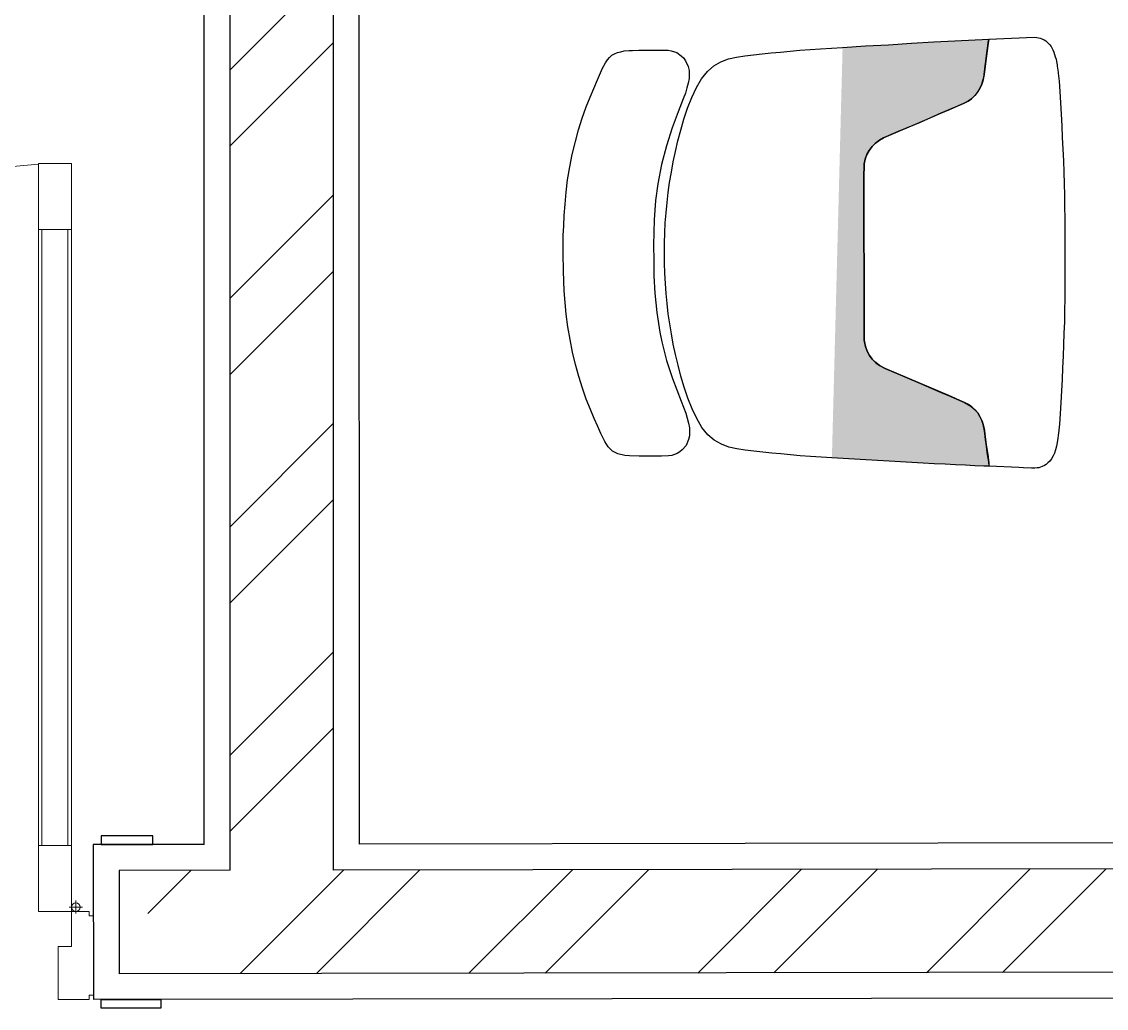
# Model space of a CAD drawing. Header units: inches. Extents: x 78 to 199, y 70 to 92.
# Drawn here: x 102.194 to 103.453, y 78.388 to 79.533 of the extents above; entities that cross this region are included whole.
import ezdxf
from ezdxf.enums import TextEntityAlignment as Align

# ---------------------------------------------------------------- set-up
doc = ezdxf.new("R2010")
doc.units = ezdxf.units.IN
doc.header["$MEASUREMENT"] = 0
doc.linetypes.add('21212-FC-A-XREF-GROUND FLOOR PLAN-REV-31-10-12$0$21201-TN-A-GROUND FLOOR PLAN-XREF-REV-20-03-12$2$HIDDEN2', pattern=[0.1875, 0.125, -0.0625])
doc.layers.add('21212-FC-A-XREF-GROUND FLOOR PLAN-REV-31-10-12$0$21201-TN-A-GROUND FLOOR PLAN-XREF-REV-20-03-12$2$DOOR-EEE', color=182, linetype='Continuous', lineweight=13)
doc.layers.add('21212-FC-A-XREF-GROUND FLOOR PLAN-REV-31-10-12$0$21201-TN-A-GROUND FLOOR PLAN-XREF-REV-20-03-12$2$Door-Frame-SW-EEE', color=26, linetype='Continuous', lineweight=9)
for name, color, linetype in [('door', 17, 'Continuous'), ('FINISH-AR', 252, 'Continuous'), ('furniture', 5, 'Continuous'), ('HATCH-AR', 251, 'Continuous'), ('WALL-AR', 7, 'Continuous')]:
    doc.layers.add(name, color=color, linetype=linetype)
doc.layers.add('GOLDCLADDING', color=7, linetype='Continuous', true_color=0xffc20a)
doc.styles.add('ROMANS', font='romans.shx')

# ---------------------------------------------------------------- blocks, each defined once
blk = doc.blocks.new('YJYJJYJTYJTY')
at = {"layer": 'furniture'}
h = blk.add_hatch(color=252, dxfattribs=at)
h.dxf.hatch_style = 1
h.set_gradient(color1=(0, 63, 127), one_color=1, tint=1, name='SPHERICAL')
h.paths.add_polyline_path([(8.0766, 6.1647), (8.0777, 6.1563), (8.0787, 6.1496), (8.0794, 6.1445), (8.0799, 6.1407), (8.0802, 6.1381), (8.0805, 6.1363), (8.0808, 6.1337), (8.0807, 6.1344), (8.0806, 6.1356), (8.0804, 6.1366), (8.0802, 6.1385), (8.0798, 6.1412), (8.0793, 6.1451), (8.0786, 6.1502), (8.0776, 6.1569), (8.0766, 6.1647), (8.0752, 6.1747)], flags=17)
edge = h.paths.add_edge_path()
edge.add_line((7.9488, 6.5087), (7.9533, 6.5121))
edge.add_line((7.9533, 6.5121), (7.9582, 6.5148))
edge.add_line((7.9582, 6.5148), (7.9617, 6.5163))
edge.add_line((7.9617, 6.5163), (7.9753, 6.5222))
edge.add_line((7.9753, 6.5222), (7.988, 6.5276))
edge.add_line((7.988, 6.5276), (8.0009, 6.5332))
edge.add_line((8.0009, 6.5332), (8.0131, 6.5384))
edge.add_line((8.0131, 6.5384), (8.0247, 6.5434))
edge.add_line((8.0247, 6.5434), (8.0358, 6.5482))
edge.add_line((8.0358, 6.5482), (8.0463, 6.5527))
edge.add_line((8.0463, 6.5527), (8.0519, 6.5551))
edge.add_line((8.0519, 6.5551), (8.0562, 6.5575))
edge.add_line((8.0562, 6.5575), (8.0602, 6.5603))
edge.add_line((8.0602, 6.5603), (8.0655, 6.5657))
edge.add_line((8.0655, 6.5657), (8.0671, 6.5675))
edge.add_line((8.0671, 6.5675), (8.071, 6.5743))
edge.add_line((8.071, 6.5743), (8.0722, 6.577))
edge.add_line((8.0722, 6.577), (8.0744, 6.5854))
edge.add_line((8.0744, 6.5854), (8.0748, 6.5883))
edge.add_line((8.0748, 6.5883), (8.0761, 6.5983))
edge.add_line((8.0761, 6.5983), (8.0772, 6.6068))
edge.add_line((8.0772, 6.6068), (8.0781, 6.6135))
edge.add_line((8.0781, 6.6135), (8.0793, 6.6218))
edge.add_line((8.0793, 6.6218), (8.0797, 6.625))
edge.add_line((8.0797, 6.625), (8.0801, 6.6277))
edge.add_line((8.0801, 6.6277), (8.0802, 6.6286))
edge.add_line((8.0802, 6.6286), (8.0803, 6.6294))
edge.add_line((8.0803, 6.6294), (8.133, 6.6316))
edge.add_line((8.133, 6.6316), (8.136, 6.6313))
edge.add_line((8.136, 6.6313), (8.1379, 6.6311))
edge.add_line((8.1379, 6.6311), (8.1398, 6.6306))
edge.add_line((8.1398, 6.6306), (8.1418, 6.6297))
edge.add_line((8.1418, 6.6297), (8.1445, 6.6286))
edge.add_line((8.1445, 6.6286), (8.1465, 6.6274))
edge.add_line((8.1465, 6.6274), (8.1484, 6.6256))
edge.add_line((8.1484, 6.6256), (8.1508, 6.6234))
edge.add_line((8.1508, 6.6234), (8.1526, 6.6209))
edge.add_line((8.1526, 6.6209), (8.1546, 6.6172))
edge.add_line((8.1546, 6.6172), (8.156, 6.6142))
edge.add_line((8.156, 6.6142), (8.1575, 6.609))
edge.add_line((8.1575, 6.609), (8.1584, 6.6062))
edge.add_line((8.1584, 6.6062), (8.1589, 6.6036))
edge.add_line((8.1589, 6.6036), (8.1597, 6.5997))
edge.add_line((8.1597, 6.5997), (8.1598, 6.5982))
edge.add_line((8.1598, 6.5982), (8.1608, 6.5911))
edge.add_line((8.1608, 6.5911), (8.1608, 6.5901))
edge.add_line((8.1608, 6.5901), (8.1619, 6.5806))
edge.add_line((8.1619, 6.5806), (8.1628, 6.5686))
edge.add_line((8.1628, 6.5686), (8.1635, 6.5556))
edge.add_line((8.1635, 6.5556), (8.1643, 6.5422))
edge.add_line((8.1643, 6.5422), (8.165, 6.5287))
edge.add_line((8.165, 6.5287), (8.1656, 6.5152))
edge.add_line((8.1656, 6.5152), (8.1663, 6.5018))
edge.add_line((8.1663, 6.5018), (8.1669, 6.4884))
edge.add_line((8.1669, 6.4884), (8.1674, 6.4751))
edge.add_line((8.1674, 6.4751), (8.1678, 6.4617))
edge.add_line((8.1678, 6.4617), (8.1681, 6.4484))
edge.add_line((8.1681, 6.4484), (8.1683, 6.435))
edge.add_line((8.1683, 6.435), (8.1684, 6.4217))
edge.add_line((8.1684, 6.4217), (8.1685, 6.4083))
edge.add_line((8.1685, 6.4083), (8.1685, 6.395))
edge.add_line((8.1685, 6.395), (8.1686, 6.3816))
edge.add_line((8.1686, 6.3816), (8.1686, 6.3683))
edge.add_line((8.1686, 6.3683), (8.1686, 6.3549))
edge.add_line((8.1686, 6.3549), (8.1685, 6.3416))
edge.add_line((8.1685, 6.3416), (8.1684, 6.3282))
edge.add_line((8.1684, 6.3282), (8.1682, 6.3149))
edge.add_line((8.1682, 6.3149), (8.168, 6.3015))
edge.add_line((8.168, 6.3015), (8.1676, 6.2882))
edge.add_line((8.1676, 6.2882), (8.1671, 6.2748))
edge.add_line((8.1671, 6.2748), (8.1665, 6.2614))
edge.add_line((8.1665, 6.2614), (8.1659, 6.248))
edge.add_line((8.1659, 6.248), (8.1653, 6.2346))
edge.add_line((8.1653, 6.2346), (8.1646, 6.2211))
edge.add_line((8.1646, 6.2211), (8.1639, 6.2076))
edge.add_line((8.1639, 6.2076), (8.1632, 6.1946))
edge.add_line((8.1632, 6.1946), (8.1623, 6.1826))
edge.add_line((8.1623, 6.1826), (8.1613, 6.1722))
edge.add_line((8.1613, 6.1722), (8.1601, 6.1635))
edge.add_line((8.1601, 6.1635), (8.1589, 6.157))
edge.add_line((8.1589, 6.157), (8.1576, 6.153))
edge.add_line((8.1576, 6.153), (8.1565, 6.1491))
edge.add_line((8.1565, 6.1491), (8.1551, 6.146))
edge.add_line((8.1551, 6.146), (8.1531, 6.1423))
edge.add_line((8.1531, 6.1423), (8.1513, 6.1398))
edge.add_line((8.1513, 6.1398), (8.1489, 6.1376))
edge.add_line((8.1489, 6.1376), (8.147, 6.1358))
edge.add_line((8.147, 6.1358), (8.145, 6.1346))
edge.add_line((8.145, 6.1346), (8.1423, 6.1334))
edge.add_line((8.1423, 6.1334), (8.1404, 6.1326))
edge.add_line((8.1404, 6.1326), (8.1385, 6.1321))
edge.add_line((8.1385, 6.1321), (8.1365, 6.1319))
edge.add_line((8.1365, 6.1319), (8.1336, 6.1316))
edge.add_line((8.1336, 6.1316), (8.13, 6.1317))
edge.add_line((8.13, 6.1317), (8.1207, 6.1321))
edge.add_line((8.1207, 6.1321), (8.115, 6.1324))
edge.add_line((8.115, 6.1324), (8.0808, 6.1337))
edge.add_line((8.0805, 6.1363), (8.0808, 6.1337))
edge.add_line((8.0802, 6.1381), (8.0805, 6.1363))
edge.add_line((8.0799, 6.1407), (8.0802, 6.1381))
edge.add_line((8.0794, 6.1445), (8.0799, 6.1407))
edge.add_line((8.0787, 6.1496), (8.0794, 6.1445))
edge.add_line((8.0777, 6.1563), (8.0787, 6.1496))
edge.add_line((8.0766, 6.1647), (8.0777, 6.1563))
edge.add_line((8.0752, 6.1747), (8.0766, 6.1647))
edge.add_line((8.0752, 6.1747), (8.0739, 6.1823))
edge.add_line((8.0739, 6.1823), (8.0724, 6.1867))
edge.add_line((8.0724, 6.1867), (8.0701, 6.1914))
edge.add_line((8.0701, 6.1914), (8.0675, 6.1956))
edge.add_line((8.0675, 6.1956), (8.0646, 6.199))
edge.add_line((8.0646, 6.199), (8.0606, 6.2027))
edge.add_line((8.0606, 6.2027), (8.0594, 6.2035))
edge.add_line((8.0594, 6.2035), (8.0566, 6.2055))
edge.add_line((8.0566, 6.2055), (8.0522, 6.2078))
edge.add_line((8.0522, 6.2078), (8.0468, 6.2102))
edge.add_line((8.0468, 6.2102), (8.0415, 6.2124))
edge.add_line((8.0415, 6.2124), (8.0338, 6.2157))
edge.add_line((8.0338, 6.2157), (7.9756, 6.2406))
edge.add_line((7.9756, 6.2406), (7.96, 6.2473))
edge.add_line((7.96, 6.2473), (7.9536, 6.2507))
edge.add_line((7.9536, 6.2507), (7.9491, 6.254))
edge.add_line((7.9491, 6.254), (7.9451, 6.258))
edge.add_line((7.9451, 6.258), (7.9418, 6.2624))
edge.add_line((7.9418, 6.2624), (7.9392, 6.2672))
edge.add_line((7.9392, 6.2672), (7.9371, 6.2726))
edge.add_line((7.9371, 6.2726), (7.9358, 6.28))
edge.add_line((7.9358, 6.28), (7.9355, 6.2836))
edge.add_line((7.9355, 6.2836), (7.9355, 6.2927))
edge.add_line((7.9355, 6.2927), (7.9353, 6.4701))
edge.add_line((7.9353, 6.4701), (7.9356, 6.4827))
edge.add_line((7.9356, 6.4827), (7.9357, 6.4847))
edge.add_line((7.9357, 6.4847), (7.9369, 6.4901))
edge.add_line((7.9369, 6.4901), (7.9389, 6.4955))
edge.add_line((7.9389, 6.4955), (7.9415, 6.5003))
edge.add_line((7.9415, 6.5003), (7.9449, 6.5048))
edge.add_line((7.9449, 6.5048), (7.9453, 6.5052))
edge.add_line((7.9453, 6.5052), (7.9488, 6.5087))
edge = h.paths.add_edge_path(flags=16)
edge.add_line((7.9488, 6.5087), (7.9533, 6.5121))
edge.add_line((7.9453, 6.5052), (7.9488, 6.5087))
edge.add_line((7.9449, 6.5048), (7.9453, 6.5052))
edge.add_line((7.9415, 6.5003), (7.9449, 6.5048))
edge.add_line((7.9389, 6.4955), (7.9415, 6.5003))
edge.add_line((7.9369, 6.4901), (7.9389, 6.4955))
edge.add_line((7.9357, 6.4847), (7.9369, 6.4901))
edge.add_line((7.9356, 6.4827), (7.9357, 6.4847))
edge.add_line((7.9353, 6.4701), (7.9356, 6.4827))
edge.add_line((7.9355, 6.2927), (7.9353, 6.4701))
edge.add_line((7.9355, 6.2836), (7.9355, 6.2927))
edge.add_line((7.9358, 6.28), (7.9355, 6.2836))
edge.add_line((7.9371, 6.2726), (7.9358, 6.28))
edge.add_line((7.9392, 6.2672), (7.9371, 6.2726))
edge.add_line((7.9418, 6.2624), (7.9392, 6.2672))
edge.add_line((7.9451, 6.258), (7.9418, 6.2624))
edge.add_line((7.9491, 6.254), (7.9451, 6.258))
edge.add_line((7.9536, 6.2507), (7.9491, 6.254))
edge.add_line((7.96, 6.2473), (7.9536, 6.2507))
edge.add_line((7.9756, 6.2406), (7.96, 6.2473))
edge.add_line((8.0338, 6.2157), (7.9756, 6.2406))
edge.add_line((8.0415, 6.2124), (8.0338, 6.2157))
edge.add_line((8.0468, 6.2102), (8.0415, 6.2124))
edge.add_line((8.0522, 6.2078), (8.0468, 6.2102))
edge.add_line((8.0566, 6.2055), (8.0522, 6.2078))
edge.add_line((8.0594, 6.2035), (8.0566, 6.2055))
edge.add_line((8.0606, 6.2027), (8.0594, 6.2035))
edge.add_line((8.0646, 6.199), (8.0606, 6.2027))
edge.add_line((8.0675, 6.1956), (8.0646, 6.199))
edge.add_line((8.0701, 6.1914), (8.0675, 6.1956))
edge.add_line((8.0724, 6.1867), (8.0701, 6.1914))
edge.add_line((8.0739, 6.1823), (8.0724, 6.1867))
edge.add_line((8.0752, 6.1747), (8.0739, 6.1823))
edge.add_line((8.0766, 6.1647), (8.0752, 6.1747))
edge.add_line((8.0776, 6.1569), (8.0766, 6.1647))
edge.add_line((8.0786, 6.1502), (8.0776, 6.1569))
edge.add_line((8.0793, 6.1451), (8.0786, 6.1502))
edge.add_line((8.0798, 6.1412), (8.0793, 6.1451))
edge.add_line((8.0802, 6.1385), (8.0798, 6.1412))
edge.add_line((8.0804, 6.1366), (8.0802, 6.1385))
edge.add_line((8.0806, 6.1356), (8.0804, 6.1366))
edge.add_line((8.0807, 6.1344), (8.0806, 6.1356))
edge.add_line((8.0808, 6.1337), (8.0807, 6.1344))
edge.add_line((8.115, 6.1324), (8.0808, 6.1337))
edge.add_line((8.1207, 6.1321), (8.115, 6.1324))
edge.add_line((8.13, 6.1317), (8.1207, 6.1321))
edge.add_line((8.1336, 6.1316), (8.13, 6.1317))
edge.add_line((8.1365, 6.1319), (8.1336, 6.1316))
edge.add_line((8.1385, 6.1321), (8.1365, 6.1319))
edge.add_line((8.1404, 6.1326), (8.1385, 6.1321))
edge.add_line((8.1423, 6.1334), (8.1404, 6.1326))
edge.add_line((8.145, 6.1346), (8.1423, 6.1334))
edge.add_line((8.147, 6.1358), (8.145, 6.1346))
edge.add_line((8.1489, 6.1376), (8.147, 6.1358))
edge.add_line((8.1513, 6.1398), (8.1489, 6.1376))
edge.add_line((8.1531, 6.1423), (8.1513, 6.1398))
edge.add_line((8.1551, 6.146), (8.1531, 6.1423))
edge.add_line((8.1565, 6.1491), (8.1551, 6.146))
edge.add_line((8.1576, 6.153), (8.1565, 6.1491))
edge.add_line((8.1589, 6.157), (8.1576, 6.153))
edge.add_line((8.1601, 6.1635), (8.1589, 6.157))
edge.add_line((8.1613, 6.1722), (8.1601, 6.1635))
edge.add_line((8.1623, 6.1826), (8.1613, 6.1722))
edge.add_line((8.1632, 6.1946), (8.1623, 6.1826))
edge.add_line((8.1639, 6.2076), (8.1632, 6.1946))
edge.add_line((8.1646, 6.2211), (8.1639, 6.2076))
edge.add_line((8.1653, 6.2346), (8.1646, 6.2211))
edge.add_line((8.1659, 6.248), (8.1653, 6.2346))
edge.add_line((8.1665, 6.2614), (8.1659, 6.248))
edge.add_line((8.1671, 6.2748), (8.1665, 6.2614))
edge.add_line((8.1676, 6.2882), (8.1671, 6.2748))
edge.add_line((8.168, 6.3015), (8.1676, 6.2882))
edge.add_line((8.1682, 6.3149), (8.168, 6.3015))
edge.add_line((8.1684, 6.3282), (8.1682, 6.3149))
edge.add_line((8.1685, 6.3416), (8.1684, 6.3282))
edge.add_line((8.1686, 6.3549), (8.1685, 6.3416))
edge.add_line((8.1686, 6.3683), (8.1686, 6.3549))
edge.add_line((8.1686, 6.3816), (8.1686, 6.3683))
edge.add_line((8.1685, 6.395), (8.1686, 6.3816))
edge.add_line((8.1685, 6.4083), (8.1685, 6.395))
edge.add_line((8.1684, 6.4217), (8.1685, 6.4083))
edge.add_line((8.1683, 6.435), (8.1684, 6.4217))
edge.add_line((8.1681, 6.4484), (8.1683, 6.435))
edge.add_line((8.1678, 6.4617), (8.1681, 6.4484))
edge.add_line((8.1674, 6.4751), (8.1678, 6.4617))
edge.add_line((8.1669, 6.4884), (8.1674, 6.4751))
edge.add_line((8.1663, 6.5018), (8.1669, 6.4884))
edge.add_line((8.1656, 6.5152), (8.1663, 6.5018))
edge.add_line((8.165, 6.5287), (8.1656, 6.5152))
edge.add_line((8.1643, 6.5422), (8.165, 6.5287))
edge.add_line((8.1635, 6.5556), (8.1643, 6.5422))
edge.add_line((8.1628, 6.5686), (8.1635, 6.5556))
edge.add_line((8.1619, 6.5806), (8.1628, 6.5686))
edge.add_line((8.1608, 6.5901), (8.1619, 6.5806))
edge.add_line((8.1608, 6.5911), (8.1608, 6.5901))
edge.add_line((8.1598, 6.5982), (8.1608, 6.5911))
edge.add_line((8.1597, 6.5997), (8.1598, 6.5982))
edge.add_line((8.1589, 6.6036), (8.1597, 6.5997))
edge.add_line((8.1584, 6.6062), (8.1589, 6.6036))
edge.add_line((8.1575, 6.609), (8.1584, 6.6062))
edge.add_line((8.156, 6.6142), (8.1575, 6.609))
edge.add_line((8.1546, 6.6172), (8.156, 6.6142))
edge.add_line((8.1526, 6.6209), (8.1546, 6.6172))
edge.add_line((8.1508, 6.6234), (8.1526, 6.6209))
edge.add_line((8.1484, 6.6256), (8.1508, 6.6234))
edge.add_line((8.1465, 6.6274), (8.1484, 6.6256))
edge.add_line((8.1445, 6.6286), (8.1465, 6.6274))
edge.add_line((8.1418, 6.6297), (8.1445, 6.6286))
edge.add_line((8.1398, 6.6306), (8.1418, 6.6297))
edge.add_line((8.1379, 6.6311), (8.1398, 6.6306))
edge.add_line((8.136, 6.6313), (8.1379, 6.6311))
edge.add_line((8.133, 6.6316), (8.136, 6.6313))
edge.add_line((8.0803, 6.6294), (8.133, 6.6316))
edge.add_line((8.0802, 6.6286), (8.0803, 6.6294))
edge.add_line((8.0801, 6.6277), (8.0802, 6.6286))
edge.add_line((8.0797, 6.625), (8.0801, 6.6277))
edge.add_line((8.0793, 6.6218), (8.0797, 6.625))
edge.add_line((8.0781, 6.6135), (8.0793, 6.6218))
edge.add_line((8.0772, 6.6068), (8.0781, 6.6135))
edge.add_line((8.0761, 6.5983), (8.0772, 6.6068))
edge.add_line((8.0748, 6.5883), (8.0761, 6.5983))
edge.add_line((8.0744, 6.5854), (8.0748, 6.5883))
edge.add_line((8.0722, 6.577), (8.0744, 6.5854))
edge.add_line((8.071, 6.5743), (8.0722, 6.577))
edge.add_line((8.0671, 6.5675), (8.071, 6.5743))
edge.add_line((8.0655, 6.5657), (8.0671, 6.5675))
edge.add_line((8.0602, 6.5603), (8.0655, 6.5657))
edge.add_line((8.0562, 6.5575), (8.0602, 6.5603))
edge.add_line((8.0519, 6.5551), (8.0562, 6.5575))
edge.add_line((8.0463, 6.5527), (8.0519, 6.5551))
edge.add_line((8.0358, 6.5482), (8.0463, 6.5527))
edge.add_line((8.0247, 6.5434), (8.0358, 6.5482))
edge.add_line((8.0131, 6.5384), (8.0247, 6.5434))
edge.add_line((8.0009, 6.5332), (8.0131, 6.5384))
edge.add_line((7.988, 6.5276), (8.0009, 6.5332))
edge.add_line((7.9753, 6.5222), (7.988, 6.5276))
edge.add_line((7.9617, 6.5163), (7.9753, 6.5222))
edge.add_line((7.9582, 6.5148), (7.9617, 6.5163))
edge.add_line((7.9533, 6.5121), (7.9582, 6.5148))
edge = h.paths.add_edge_path()
edge.add_line((7.9106, 6.6199), (7.9371, 6.6215))
edge.add_line((7.9371, 6.6215), (7.9639, 6.623))
edge.add_line((7.9639, 6.623), (7.9906, 6.6247))
edge.add_line((7.9906, 6.6247), (8.0165, 6.6262))
edge.add_line((8.0165, 6.6262), (8.041, 6.6276))
edge.add_line((8.041, 6.6276), (8.0803, 6.6294))
edge.add_line((8.0803, 6.6294), (8.0793, 6.6218))
edge.add_line((8.0793, 6.6218), (8.0772, 6.6068))
edge.add_line((8.0772, 6.6068), (8.076, 6.5976))
edge.add_line((8.076, 6.5976), (8.0748, 6.5883))
edge.add_line((8.0748, 6.5883), (8.0734, 6.5807))
edge.add_line((8.0734, 6.5807), (8.0719, 6.5761))
edge.add_line((8.0719, 6.5761), (8.0697, 6.5716))
edge.add_line((8.0697, 6.5716), (8.067, 6.5675))
edge.add_line((8.067, 6.5675), (8.0641, 6.564))
edge.add_line((8.0641, 6.564), (8.0602, 6.5603))
edge.add_line((8.0602, 6.5603), (8.0562, 6.5575))
edge.add_line((8.0562, 6.5575), (8.0519, 6.5551))
edge.add_line((8.0519, 6.5551), (8.0412, 6.5505))
edge.add_line((8.0412, 6.5505), (8.0247, 6.5434))
edge.add_line((8.0247, 6.5434), (8.0082, 6.5363))
edge.add_line((8.0082, 6.5363), (7.9921, 6.5294))
edge.add_line((7.9921, 6.5294), (7.9753, 6.5222))
edge.add_line((7.9753, 6.5222), (7.9582, 6.5148))
edge.add_line((7.9582, 6.5148), (7.9533, 6.5121))
edge.add_line((7.9533, 6.5121), (7.9485, 6.5085))
edge.add_line((7.9485, 6.5085), (7.9449, 6.5048))
edge.add_line((7.9449, 6.5048), (7.9415, 6.5003))
edge.add_line((7.9415, 6.5003), (7.9389, 6.4955))
edge.add_line((7.9389, 6.4955), (7.9369, 6.4901))
edge.add_line((7.9369, 6.4901), (7.9357, 6.4847))
edge.add_line((7.9357, 6.4847), (7.9356, 6.4827))
edge.add_line((7.9356, 6.4827), (7.9353, 6.47))
edge.add_line((7.9353, 6.47), (7.9355, 6.2927))
edge.add_line((7.9355, 6.2927), (7.9355, 6.2836))
edge.add_line((7.9355, 6.2836), (7.9358, 6.28))
edge.add_line((7.9358, 6.28), (7.9359, 6.2781))
edge.add_line((7.9359, 6.2781), (7.9371, 6.2726))
edge.add_line((7.9371, 6.2726), (7.9391, 6.2673))
edge.add_line((7.9391, 6.2673), (7.9418, 6.2624))
edge.add_line((7.9418, 6.2624), (7.9451, 6.258))
edge.add_line((7.9451, 6.258), (7.9488, 6.2543))
edge.add_line((7.9488, 6.2543), (7.9536, 6.2507))
edge.add_line((7.9536, 6.2507), (7.96, 6.2473))
edge.add_line((7.96, 6.2473), (7.9776, 6.2398))
edge.add_line((7.9776, 6.2398), (7.9883, 6.2352))
edge.add_line((7.9883, 6.2352), (8.0012, 6.2297))
edge.add_line((8.0012, 6.2297), (8.0134, 6.2245))
edge.add_line((8.0134, 6.2245), (8.025, 6.2195))
edge.add_line((8.025, 6.2195), (8.0361, 6.2148))
edge.add_line((8.0361, 6.2148), (8.0468, 6.2102))
edge.add_line((8.0468, 6.2102), (8.0523, 6.2078))
edge.add_line((8.0523, 6.2078), (8.0594, 6.2035))
edge.add_line((8.0594, 6.2035), (8.0643, 6.1993))
edge.add_line((8.0643, 6.1993), (8.0675, 6.1956))
edge.add_line((8.0675, 6.1956), (8.0701, 6.1914))
edge.add_line((8.0701, 6.1914), (8.0726, 6.186))
edge.add_line((8.0726, 6.186), (8.0739, 6.1823))
edge.add_line((8.0739, 6.1823), (8.0748, 6.1774))
edge.add_line((8.0748, 6.1774), (8.0752, 6.1747))
edge.add_line((8.0808, 6.1337), (8.0745, 6.1339))
edge.add_line((8.0745, 6.1339), (8.0641, 6.1344))
edge.add_line((8.0641, 6.1344), (8.0531, 6.1349))
edge.add_line((8.0531, 6.1349), (8.0416, 6.1354))
edge.add_line((8.0416, 6.1354), (8.0295, 6.136))
edge.add_line((8.0295, 6.136), (8.017, 6.1367))
edge.add_line((8.017, 6.1367), (8.0042, 6.1374))
edge.add_line((8.0042, 6.1374), (7.9911, 6.1382))
edge.add_line((7.9911, 6.1382), (7.9779, 6.139))
edge.add_line((7.9779, 6.139), (7.9645, 6.1398))
edge.add_line((7.9645, 6.1398), (7.951, 6.1405))
edge.add_line((7.951, 6.1405), (7.9376, 6.1413))
edge.add_line((7.9376, 6.1413), (7.9243, 6.142))
edge.add_line((7.9243, 6.142), (7.9111, 6.1427))
edge.add_line((7.9111, 6.1427), (7.8982, 6.1435))
at = {"layer": '21212-FC-A-XREF-GROUND FLOOR PLAN-REV-31-10-12$0$21201-TN-A-GROUND FLOOR PLAN-XREF-REV-20-03-12$2$DOOR-EEE', "color": 252, "ltscale": 250}
for p, q in [((7.0155, 6.4853, -0.0791), (6.9772, 6.4853, -0.0791)), ((6.9772, 5.617, -0.0791), (6.9772, 6.4853, -0.0791)), ((7.0155, 5.617, -0.0791), (7.0155, 6.4853, -0.0791)), ((7.0155, 6.4086, -0.0791), (6.9772, 6.4086, -0.0791)), ((6.9812, 5.6936, -0.0791), (6.9812, 6.4086, -0.0791)), ((7.0114, 5.6936, -0.0791), (7.0114, 6.4086, -0.0791)), ((7.0155, 5.6936, -0.0791), (6.9772, 5.6936, -0.0791)), ((7.0155, 5.617, -0.0791), (6.9772, 5.617, -0.0791))]:
    blk.add_line(p, q, dxfattribs=at)
at = {"layer": '21212-FC-A-XREF-GROUND FLOOR PLAN-REV-31-10-12$0$21201-TN-A-GROUND FLOOR PLAN-XREF-REV-20-03-12$2$DOOR-EEE', "color": 252, "lineweight": 5, "ltscale": 250}
for p, q in [((7.0206, 5.6145, -0.0791), (7.0206, 5.6298, -0.0791)), ((7.0129, 5.6221, -0.0791), (7.0282, 5.6221, -0.0791))]:
    blk.add_line(p, q, dxfattribs=at)
blk.add_circle((7.0206, 5.6221, -0.0791), 0.00511, dxfattribs=at)
at = {"layer": '21212-FC-A-XREF-GROUND FLOOR PLAN-REV-31-10-12$0$21201-TN-A-GROUND FLOOR PLAN-XREF-REV-20-03-12$2$DOOR-EEE', "color": 252, "linetype": '21212-FC-A-XREF-GROUND FLOOR PLAN-REV-31-10-12$0$21201-TN-A-GROUND FLOOR PLAN-XREF-REV-20-03-12$2$HIDDEN2', "lineweight": 5, "ltscale": 500}
blk.add_arc((7.0155, 5.617, -0.0791), 0.8682, 92.5286, 180, dxfattribs=at)
at = {"layer": '21212-FC-A-XREF-GROUND FLOOR PLAN-REV-31-10-12$0$21201-TN-A-GROUND FLOOR PLAN-XREF-REV-20-03-12$2$Door-Frame-SW-EEE', "color": 252, "ltscale": 250}
for p, q in [((7.0155, 5.617, -0.0791), (7.0359, 5.617, -0.0791)), ((7.0155, 5.5762, -0.0791), (7.0155, 5.617, -0.0791)), ((7.0359, 5.617, -0.0791), (7.0359, 5.6119, -0.0791)), ((7.0359, 5.6119, -0.0791), (7.041, 5.6119, -0.0791)), ((7.041, 5.6119, -0.0791), (7.041, 5.52, -0.0791)), ((7.0001, 5.5149, -0.0791), (7.0001, 5.5762, -0.0791)), ((7.0001, 5.5762, -0.0791), (7.0155, 5.5762, -0.0791)), ((7.0359, 5.5149, -0.0791), (7.0001, 5.5149, -0.0791)), ((7.041, 5.52, -0.0791), (7.0359, 5.52, -0.0791)), ((7.0359, 5.52, -0.0791), (7.0359, 5.5149, -0.0791))]:
    blk.add_line(p, q, dxfattribs=at)
at = {"layer": 'door', "color": 252}
for p, q in [((7.1101, 5.7047, -0.0791), (7.0501, 5.7047, -0.0791)), ((7.0501, 5.7047, -0.0791), (7.0501, 5.6947, -0.0791)), ((7.1101, 5.6947, -0.0791), (7.1101, 5.7047, -0.0791)), ((7.0501, 5.6947, -0.0791), (7.1101, 5.6947, -0.0791)), ((7.0501, 5.5047, -0.0791), (7.0501, 5.5147, -0.0791)), ((7.0501, 5.5147, -0.0791), (7.1194, 5.5147, -0.0791)), ((7.1194, 5.5147, -0.0791), (7.1194, 5.5047, -0.0791)), ((7.1194, 5.5047, -0.0791), (7.0501, 5.5047, -0.0791))]:
    blk.add_line(p, q, dxfattribs=at)
at = {"layer": 'FINISH-AR', "color": 252}
for p, q in [((7.1697, 5.6948, -0.0791), (7.1695, 7.2534, -0.0791)), ((7.3497, 5.6951, -0.0791), (7.3495, 7.2176, -0.0791)), ((7.1697, 5.6948, -0.0791), (7.0408, 5.6947, -0.0791)), ((7.0408, 5.6947, -0.0791), (7.041, 5.5147, -0.0791)), ((8.9572, 5.6977, -0.0791), (7.3497, 5.6951, -0.0791)), ((8.9583, 5.5177, -0.0791), (7.041, 5.5147, -0.0791))]:
    blk.add_line(p, q, dxfattribs=at)
at = {"layer": 'furniture', "color": 252, "linetype": 'ByBlock'}
for p, q in [((7.9371, 6.6215, -2.0799), (7.9639, 6.623, -0.4335)), ((7.9639, 6.623, -2.0799), (7.9906, 6.6247, -0.4335)), ((7.9906, 6.6247, -2.0799), (8.0165, 6.6262, -0.4335)), ((8.0165, 6.6262, -2.0799), (8.041, 6.6276, -0.4335)), ((8.041, 6.6276, -2.0799), (8.0803, 6.6294, -0.4335)), ((8.0803, 6.6294, -2.0799), (8.0793, 6.6218, -0.4335)), ((8.0793, 6.6218, -2.0799), (8.0797, 6.625, -0.4335)), ((8.0797, 6.625, -2.0799), (8.0801, 6.6277, -0.4335)), ((8.0801, 6.6277, -2.0799), (8.0802, 6.6286, -0.4335)), ((8.0802, 6.6286, -2.0799), (8.0803, 6.6294, -0.4335)), ((8.0803, 6.6294, -2.0799), (8.133, 6.6316, -0.4335)), ((8.0803, 6.6294, -2.0799), (8.0803, 6.6294, -0.4335)), ((8.133, 6.6316, -2.0799), (8.136, 6.6313, -0.4335)), ((8.136, 6.6313, -2.0799), (8.1379, 6.6311, -0.4335)), ((8.1379, 6.6311, -2.0799), (8.1398, 6.6306, -0.4335)), ((8.1398, 6.6306, -2.0799), (8.1418, 6.6297, -0.4335)), ((8.1418, 6.6297, -2.0799), (8.1445, 6.6286, -0.4335)), ((8.1445, 6.6286, -2.0799), (8.1465, 6.6274, -0.4335)), ((8.1465, 6.6274, -2.0799), (8.1484, 6.6256, -0.4335)), ((8.1484, 6.6256, -2.0799), (8.1508, 6.6234, -0.4335)), ((8.1508, 6.6234, -2.0799), (8.1526, 6.6209, -0.4335)), ((7.6402, 6.6083, -2.0799), (7.6429, 6.6107, -0.4335)), ((7.6429, 6.6107, -2.0799), (7.6459, 6.6124, -0.4335)), ((7.6459, 6.6124, -2.0799), (7.6493, 6.614, -0.4335)), ((7.6493, 6.614, -2.0799), (7.653, 6.6149, -0.4335)), ((7.653, 6.6149, -2.0799), (7.6572, 6.6158, -0.4335)), ((7.6572, 6.6158, -2.0799), (7.6627, 6.6162, -0.4335)), ((7.6627, 6.6162, -2.0799), (7.6666, 6.6164, -0.4335)), ((7.6666, 6.6164, -2.0799), (7.674, 6.6166, -0.4335)), ((7.674, 6.6166, -2.0799), (7.674, 6.6166, -0.4335)), ((7.674, 6.6166, -2.0799), (7.7081, 6.6165, -0.4335)), ((7.7081, 6.6165, -2.0799), (7.7118, 6.616, -0.4335)), ((7.7118, 6.616, -2.0799), (7.7182, 6.6139, -0.4335)), ((7.7182, 6.6139, -2.0799), (7.7231, 6.6102, -0.4335)), ((7.7231, 6.6102, -2.0799), (7.7259, 6.6076, -0.4335)), ((7.7875, 6.6086, -2.0799), (7.7972, 6.6101, -0.4335)), ((7.7972, 6.6101, -2.0799), (7.8071, 6.6113, -0.4335)), ((7.8071, 6.6113, -2.0799), (7.8173, 6.6124, -0.4335)), ((7.8173, 6.6124, -2.0799), (7.8278, 6.6135, -0.4335)), ((7.8278, 6.6135, -2.0799), (7.8385, 6.6145, -0.4335)), ((7.8385, 6.6145, -2.0799), (7.8496, 6.6156, -0.4335)), ((7.8496, 6.6156, -2.0799), (7.861, 6.6166, -0.4335)), ((7.861, 6.6166, -2.0799), (7.8851, 6.6183, -0.4335)), ((7.8851, 6.6183, -2.0799), (7.9106, 6.6199, -0.4335)), ((7.9106, 6.6199, -2.0799), (7.9371, 6.6215, -0.4335)), ((8.0793, 6.6218, -2.0799), (8.0772, 6.6068, -0.4335)), ((8.0772, 6.6068, -2.0799), (8.0781, 6.6135, -0.4335)), ((8.0781, 6.6135, -2.0799), (8.0793, 6.6218, -0.4335)), ((8.1526, 6.6209, -2.0799), (8.1546, 6.6172, -0.4335)), ((8.1546, 6.6172, -2.0799), (8.156, 6.6142, -0.4335)), ((8.156, 6.6142, -2.0799), (8.1575, 6.609, -0.4335)), ((7.6318, 6.5956, -2.0799), (7.6353, 6.6019, -0.4335)), ((7.6353, 6.6019, -2.0799), (7.6378, 6.6056, -0.4335)), ((7.6378, 6.6056, -2.0799), (7.6402, 6.6083, -0.4335)), ((7.7259, 6.6076, -2.0799), (7.7284, 6.6044, -0.4335)), ((7.7284, 6.6044, -2.0799), (7.7312, 6.5975, -0.4335)), ((7.7312, 6.5975, -2.0799), (7.7324, 6.593, -0.4335)), ((7.7537, 6.5919, -2.0799), (7.7612, 6.5984, -0.4335)), ((7.7612, 6.5984, -2.0799), (7.7694, 6.6031, -0.4335)), ((7.7694, 6.6031, -2.0799), (7.7782, 6.6064, -0.4335)), ((7.7782, 6.6064, -2.0799), (7.7875, 6.6086, -0.4335)), ((8.0748, 6.5883, -2.0799), (8.0761, 6.5983, -0.4335)), ((8.076, 6.5976, -2.0799), (8.0748, 6.5883, -0.4335)), ((8.0772, 6.6068, -2.0799), (8.076, 6.5976, -0.4335)), ((8.0761, 6.5983, -2.0799), (8.0772, 6.6068, -0.4335)), ((8.1575, 6.609, -2.0799), (8.1584, 6.6062, -0.4335)), ((8.1584, 6.6062, -2.0799), (8.1589, 6.6036, -0.4335)), ((8.1589, 6.6036, -2.0799), (8.1597, 6.5997, -0.4335)), ((8.1597, 6.5997, -2.0799), (8.1598, 6.5982, -0.4335)), ((8.1598, 6.5982, -2.0799), (8.1608, 6.5911, -0.4335)), ((7.626, 6.5823, -2.0799), (7.6318, 6.5956, -0.4335)), ((7.7324, 6.593, -2.0799), (7.7325, 6.588, -0.4335)), ((7.7325, 6.588, -2.0799), (7.7324, 6.5839, -0.4335)), ((7.7469, 6.5835, -2.0799), (7.7537, 6.5919, -0.4335)), ((8.0722, 6.577, -2.0799), (8.0744, 6.5854, -0.4335)), ((8.0748, 6.5883, -2.0799), (8.0734, 6.5807, -0.4335)), ((8.0744, 6.5854, -2.0799), (8.0748, 6.5883, -0.4335)), ((8.1608, 6.5911, -2.0799), (8.1608, 6.5901, -0.4335)), ((8.1608, 6.5901, -2.0799), (8.1619, 6.5806, -0.4335)), ((7.6174, 6.5622, -2.0799), (7.626, 6.5823, -0.4335)), ((7.7299, 6.5728, -2.0799), (7.7281, 6.5669, -0.4335)), ((7.7314, 6.5784, -2.0799), (7.7299, 6.5728, -0.4335)), ((7.7324, 6.5839, -2.0799), (7.7314, 6.5784, -0.4335)), ((7.7355, 6.5619, -2.0799), (7.7409, 6.5733, -0.4335)), ((7.7409, 6.5733, -2.0799), (7.7469, 6.5835, -0.4335)), ((8.0671, 6.5675, -2.0799), (8.071, 6.5743, -0.4335)), ((8.0719, 6.5761, -2.0799), (8.0697, 6.5716, -0.4335)), ((8.071, 6.5743, -2.0799), (8.0722, 6.577, -0.4335)), ((8.0734, 6.5807, -2.0799), (8.0719, 6.5761, -0.4335)), ((8.1619, 6.5806, -2.0799), (8.1628, 6.5686, -0.4335)), ((7.613, 6.5509, -2.0799), (7.6174, 6.5622, -0.4335)), ((7.7254, 6.5602, -2.0799), (7.7197, 6.5452, -0.4335)), ((7.7281, 6.5669, -2.0799), (7.7254, 6.5602, -0.4335)), ((7.7307, 6.5495, -2.0799), (7.7355, 6.5619, -0.4335)), ((8.0602, 6.5603, -2.0799), (8.0562, 6.5575, -0.4335)), ((8.0562, 6.5575, -2.0799), (8.0602, 6.5603, -0.4335)), ((8.0602, 6.5603, -2.0799), (8.0655, 6.5657, -0.4335)), ((8.0641, 6.564, -2.0799), (8.0602, 6.5603, -0.4335)), ((8.067, 6.5675, -2.0799), (8.0641, 6.564, -0.4335)), ((8.0655, 6.5657, -2.0799), (8.0671, 6.5675, -0.4335)), ((8.0697, 6.5716, -2.0799), (8.067, 6.5675, -0.4335)), ((8.1628, 6.5686, -2.0799), (8.1635, 6.5556, -0.4335)), ((7.6082, 6.5377, -2.0799), (7.613, 6.5509, -0.4335)), ((7.7265, 6.5367, -2.0799), (7.7307, 6.5495, -0.4335)), ((8.0412, 6.5505, -2.0799), (8.0247, 6.5434, -0.4335)), ((8.0247, 6.5434, -2.0799), (8.0358, 6.5482, -0.4335)), ((8.0358, 6.5482, -2.0799), (8.0463, 6.5527, -0.4335)), ((8.0519, 6.5551, -2.0799), (8.0412, 6.5505, -0.4335)), ((8.0463, 6.5527, -2.0799), (8.0519, 6.5551, -0.4335)), ((8.0562, 6.5575, -2.0799), (8.0519, 6.5551, -0.4335)), ((8.0519, 6.5551, -2.0799), (8.0562, 6.5575, -0.4335)), ((8.1635, 6.5556, -2.0799), (8.1643, 6.5422, -0.4335)), ((7.6039, 6.5242, -2.0799), (7.6082, 6.5377, -0.4335)), ((7.7197, 6.5452, -2.0799), (7.7128, 6.5267, -0.4335)), ((7.7227, 6.5239, -2.0799), (7.7265, 6.5367, -0.4335)), ((8.0082, 6.5363, -2.0799), (7.9921, 6.5294, -0.4335)), ((8.0009, 6.5332, -2.0799), (8.0131, 6.5384, -0.4335)), ((8.0247, 6.5434, -2.0799), (8.0082, 6.5363, -0.4335)), ((8.0131, 6.5384, -2.0799), (8.0247, 6.5434, -0.4335)), ((8.1643, 6.5422, -2.0799), (8.165, 6.5287, -0.4335)), ((7.5967, 6.4957, -2.0799), (7.6039, 6.5242, -0.4335)), ((7.7128, 6.5267, -2.0799), (7.706, 6.5056, -0.4335)), ((7.7194, 6.5113, -2.0799), (7.7227, 6.5239, -0.4335)), ((7.9753, 6.5222, -2.0799), (7.9582, 6.5148, -0.4335)), ((7.9617, 6.5163, -2.0799), (7.9753, 6.5222, -0.4335)), ((7.9921, 6.5294, -2.0799), (7.9753, 6.5222, -0.4335)), ((7.9753, 6.5222, -2.0799), (7.988, 6.5276, -0.4335)), ((7.988, 6.5276, -2.0799), (8.0009, 6.5332, -0.4335)), ((8.165, 6.5287, -2.0799), (8.1656, 6.5152, -0.4335)), ((7.7165, 6.4989, -2.0799), (7.7194, 6.5113, -0.4335)), ((7.9533, 6.5121, -2.0799), (7.9485, 6.5085, -0.4335)), ((7.9488, 6.5087, -2.0799), (7.9533, 6.5121, -0.4335)), ((7.9582, 6.5148, -2.0799), (7.9533, 6.5121, -0.4335)), ((7.9533, 6.5121, -2.0799), (7.9582, 6.5148, -0.4335)), ((7.9582, 6.5148, -2.0799), (7.9617, 6.5163, -0.4335)), ((8.1656, 6.5152, -2.0799), (8.1663, 6.5018, -0.4335)), ((7.706, 6.5056, -2.0799), (7.7004, 6.484, -0.4335)), ((7.7139, 6.4869, -2.0799), (7.7165, 6.4989, -0.4335)), ((7.9415, 6.5003, -2.0799), (7.9389, 6.4955, -0.4335)), ((7.9389, 6.4955, -2.0799), (7.9415, 6.5003, -0.4335)), ((7.9449, 6.5048, -2.0799), (7.9415, 6.5003, -0.4335)), ((7.9415, 6.5003, -2.0799), (7.9449, 6.5048, -0.4335)), ((7.9485, 6.5085, -2.0799), (7.9449, 6.5048, -0.4335)), ((7.9449, 6.5048, -2.0799), (7.9453, 6.5052, -0.4335)), ((7.9453, 6.5052, -2.0799), (7.9488, 6.5087, -0.4335)), ((8.1663, 6.5018, -2.0799), (8.1669, 6.4884, -0.4335)), ((7.594, 6.4813, -2.0799), (7.5967, 6.4957, -0.4335)), ((7.7004, 6.484, -2.0799), (7.6962, 6.4617, -0.4335)), ((7.7119, 6.475, -2.0799), (7.7139, 6.4869, -0.4335)), ((7.9357, 6.4847, -2.0799), (7.9356, 6.4827, -0.4335)), ((7.9356, 6.4827, -2.0799), (7.9357, 6.4847, -0.4335)), ((7.9369, 6.4901, -2.0799), (7.9357, 6.4847, -0.4335)), ((7.9357, 6.4847, -2.0799), (7.9369, 6.4901, -0.4335)), ((7.9389, 6.4955, -2.0799), (7.9369, 6.4901, -0.4335)), ((7.9369, 6.4901, -2.0799), (7.9389, 6.4955, -0.4335)), ((8.1669, 6.4884, -2.0799), (8.1674, 6.4751, -0.4335)), ((7.5914, 6.4662, -2.0799), (7.594, 6.4813, -0.4335)), ((7.7098, 6.4632, -2.0799), (7.7119, 6.475, -0.4335)), ((7.9356, 6.4827, -2.0799), (7.9353, 6.47, -0.4335)), ((7.9353, 6.4701, -2.0799), (7.9356, 6.4827, -0.4335)), ((8.1674, 6.4751, -2.0799), (8.1678, 6.4617, -0.4335)), ((7.5898, 6.4519, -2.0799), (7.5914, 6.4662, -0.4335)), ((7.6962, 6.4617, -2.0799), (7.6936, 6.4422, -0.4335)), ((7.7082, 6.4514, -2.0799), (7.7098, 6.4632, -0.4335)), ((7.9355, 6.2927, -2.0799), (7.9353, 6.4701, -0.4335)), ((7.9353, 6.47, -2.0799), (7.9355, 6.2927, -0.4335)), ((8.1678, 6.4617, -2.0799), (8.1681, 6.4484, -0.4335)), ((7.5884, 6.4378, -2.0799), (7.5898, 6.4519, -0.4335)), ((7.7068, 6.4397, -2.0799), (7.7082, 6.4514, -0.4335)), ((8.1681, 6.4484, -2.0799), (8.1683, 6.435, -0.4335)), ((7.5874, 6.4247, -2.0799), (7.5884, 6.4378, -0.4335)), ((7.6936, 6.4422, -2.0799), (7.6919, 6.4197, -0.4335)), ((7.7057, 6.428, -2.0799), (7.7068, 6.4397, -0.4335)), ((8.1683, 6.435, -2.0799), (8.1684, 6.4217, -0.4335)), ((7.5869, 6.4127, -2.0799), (7.5874, 6.4247, -0.4335)), ((7.7048, 6.4163, -2.0799), (7.7057, 6.428, -0.4335)), ((8.1684, 6.4217, -2.0799), (8.1685, 6.4083, -0.4335)), ((7.5864, 6.4016, -2.0799), (7.5869, 6.4127, -0.4335)), ((7.6919, 6.4197, -2.0799), (7.6912, 6.3903, -0.4335)), ((7.7042, 6.4045, -2.0799), (7.7048, 6.4163, -0.4335)), ((7.5863, 6.381, -2.0799), (7.5864, 6.4016, -0.4335)), ((7.7039, 6.3928, -2.0799), (7.7042, 6.4045, -0.4335)), ((8.1685, 6.4083, -2.0799), (8.1685, 6.395, -0.4335)), ((7.6912, 6.3903, -2.0799), (7.6913, 6.3726, -0.4335)), ((7.7037, 6.3811, -2.0799), (7.7039, 6.3928, -0.4335)), ((8.1685, 6.395, -2.0799), (8.1686, 6.3816, -0.4335)), ((7.5865, 6.3603, -2.0799), (7.5863, 6.381, -0.4335)), ((7.6913, 6.3726, -2.0799), (7.6916, 6.3548, -0.4335)), ((7.7039, 6.3694, -2.0799), (7.7037, 6.3811, -0.4335)), ((8.1686, 6.3816, -2.0799), (8.1686, 6.3683, -0.4335)), ((7.5874, 6.3373, -2.0799), (7.5865, 6.3603, -0.4335)), ((7.7043, 6.3577, -2.0799), (7.7039, 6.3694, -0.4335)), ((8.1686, 6.3683, -2.0799), (8.1686, 6.3549, -0.4335)), ((7.6916, 6.3548, -2.0799), (7.6926, 6.3345, -0.4335)), ((7.7049, 6.3459, -2.0799), (7.7043, 6.3577, -0.4335)), ((7.7058, 6.3342, -2.0799), (7.7049, 6.3459, -0.4335)), ((8.1686, 6.3549, -2.0799), (8.1685, 6.3416, -0.4335)), ((7.5898, 6.3102, -2.0799), (7.5874, 6.3373, -0.4335)), ((7.6926, 6.3345, -2.0799), (7.6948, 6.312, -0.4335)), ((7.7069, 6.3225, -2.0799), (7.7058, 6.3342, -0.4335)), ((8.1685, 6.3416, -2.0799), (8.1684, 6.3282, -0.4335)), ((7.7083, 6.3108, -2.0799), (7.7069, 6.3225, -0.4335)), ((8.1684, 6.3282, -2.0799), (8.1682, 6.3149, -0.4335)), ((7.5916, 6.2957, -2.0799), (7.5898, 6.3102, -0.4335)), ((7.6948, 6.312, -2.0799), (7.6983, 6.2893, -0.4335)), ((7.71, 6.2991, -2.0799), (7.7083, 6.3108, -0.4335)), ((8.1682, 6.3149, -2.0799), (8.168, 6.3015, -0.4335)), ((7.5942, 6.2807, -2.0799), (7.5916, 6.2957, -0.4335)), ((7.7119, 6.2873, -2.0799), (7.71, 6.2991, -0.4335)), ((8.168, 6.3015, -2.0799), (8.1676, 6.2882, -0.4335)), ((7.6983, 6.2893, -2.0799), (7.7006, 6.2782, -0.4335)), ((7.7141, 6.2754, -2.0799), (7.7119, 6.2873, -0.4335)), ((7.9355, 6.2927, -2.0799), (7.9355, 6.2836, -0.4335)), ((7.9355, 6.2836, -2.0799), (7.9355, 6.2927, -0.4335)), ((7.9355, 6.2836, -2.0799), (7.9358, 6.28, -0.4335)), ((7.9358, 6.28, -2.0799), (7.9355, 6.2836, -0.4335)), ((8.1676, 6.2882, -2.0799), (8.1671, 6.2748, -0.4335)), ((7.5969, 6.2663, -2.0799), (7.5942, 6.2807, -0.4335)), ((7.7006, 6.2782, -2.0799), (7.7063, 6.2566, -0.4335)), ((7.7167, 6.2633, -2.0799), (7.7141, 6.2754, -0.4335)), ((7.9358, 6.28, -2.0799), (7.9359, 6.2781, -0.4335)), ((7.9371, 6.2726, -2.0799), (7.9358, 6.28, -0.4335)), ((7.9359, 6.2781, -2.0799), (7.9371, 6.2726, -0.4335)), ((7.9371, 6.2726, -2.0799), (7.9391, 6.2673, -0.4335)), ((7.9392, 6.2672, -2.0799), (7.9371, 6.2726, -0.4335)), ((8.1671, 6.2748, -2.0799), (8.1665, 6.2614, -0.4335)), ((7.6004, 6.2518, -2.0799), (7.5969, 6.2663, -0.4335)), ((7.7197, 6.251, -2.0799), (7.7167, 6.2633, -0.4335)), ((7.9391, 6.2673, -2.0799), (7.9418, 6.2624, -0.4335)), ((7.9418, 6.2624, -2.0799), (7.9392, 6.2672, -0.4335)), ((7.9418, 6.2624, -2.0799), (7.9451, 6.258, -0.4335)), ((7.9451, 6.258, -2.0799), (7.9418, 6.2624, -0.4335)), ((7.9451, 6.258, -2.0799), (7.9488, 6.2543, -0.4335)), ((7.9491, 6.254, -2.0799), (7.9451, 6.258, -0.4335)), ((8.1665, 6.2614, -2.0799), (8.1659, 6.248, -0.4335)), ((7.6043, 6.2378, -2.0799), (7.6004, 6.2518, -0.4335)), ((7.7063, 6.2566, -2.0799), (7.7096, 6.2459, -0.4335)), ((7.7096, 6.2459, -2.0799), (7.7132, 6.2355, -0.4335)), ((7.723, 6.2384, -2.0799), (7.7197, 6.251, -0.4335)), ((7.9488, 6.2543, -2.0799), (7.9536, 6.2507, -0.4335)), ((7.9536, 6.2507, -2.0799), (7.9491, 6.254, -0.4335)), ((7.9536, 6.2507, -2.0799), (7.96, 6.2473, -0.4335)), ((7.96, 6.2473, -2.0799), (7.9536, 6.2507, -0.4335)), ((7.96, 6.2473, -2.0799), (7.9776, 6.2398, -0.4335)), ((7.9756, 6.2406, -2.0799), (7.96, 6.2473, -0.4335)), ((8.1659, 6.248, -2.0799), (8.1653, 6.2346, -0.4335)), ((7.6085, 6.2243, -2.0799), (7.6043, 6.2378, -0.4335)), ((7.7132, 6.2355, -2.0799), (7.7231, 6.2094, -0.4335)), ((7.7268, 6.2255, -2.0799), (7.723, 6.2384, -0.4335)), ((8.0338, 6.2157, -2.0799), (7.9756, 6.2406, -0.4335)), ((7.9776, 6.2398, -2.0799), (7.9883, 6.2352, -0.4335)), ((7.9883, 6.2352, -2.0799), (8.0012, 6.2297, -0.4335)), ((8.1653, 6.2346, -2.0799), (8.1646, 6.2211, -0.4335)), ((7.6131, 6.2116, -2.0799), (7.6085, 6.2243, -0.4335)), ((7.7311, 6.2127, -2.0799), (7.7268, 6.2255, -0.4335)), ((8.0012, 6.2297, -2.0799), (8.0134, 6.2245, -0.4335)), ((8.0134, 6.2245, -2.0799), (8.025, 6.2195, -0.4335)), ((8.1646, 6.2211, -2.0799), (8.1639, 6.2076, -0.4335)), ((7.6178, 6.1998, -2.0799), (7.6131, 6.2116, -0.4335)), ((7.7231, 6.2094, -2.0799), (7.7285, 6.1954, -0.4335)), ((7.7359, 6.2004, -2.0799), (7.7311, 6.2127, -0.4335)), ((8.025, 6.2195, -2.0799), (8.0361, 6.2148, -0.4335)), ((8.0415, 6.2124, -2.0799), (8.0338, 6.2157, -0.4335)), ((8.0361, 6.2148, -2.0799), (8.0468, 6.2102, -0.4335)), ((8.0468, 6.2102, -2.0799), (8.0415, 6.2124, -0.4335)), ((8.0468, 6.2102, -2.0799), (8.0523, 6.2078, -0.4335)), ((8.0522, 6.2078, -2.0799), (8.0468, 6.2102, -0.4335)), ((8.0566, 6.2055, -2.0799), (8.0522, 6.2078, -0.4335)), ((8.0523, 6.2078, -2.0799), (8.0594, 6.2035, -0.4335)), ((8.1639, 6.2076, -2.0799), (8.1632, 6.1946, -0.4335)), ((7.6223, 6.1892, -2.0799), (7.6178, 6.1998, -0.4335)), ((7.7285, 6.1954, -2.0799), (7.7318, 6.1839, -0.4335)), ((7.7413, 6.189, -2.0799), (7.7359, 6.2004, -0.4335)), ((8.0594, 6.2035, -2.0799), (8.0566, 6.2055, -0.4335)), ((8.0594, 6.2035, -2.0799), (8.0643, 6.1993, -0.4335)), ((8.0606, 6.2027, -2.0799), (8.0594, 6.2035, -0.4335)), ((8.0646, 6.199, -2.0799), (8.0606, 6.2027, -0.4335)), ((8.0643, 6.1993, -2.0799), (8.0675, 6.1956, -0.4335)), ((8.0675, 6.1956, -2.0799), (8.0646, 6.199, -0.4335)), ((8.0675, 6.1956, -2.0799), (8.0701, 6.1914, -0.4335)), ((8.0701, 6.1914, -2.0799), (8.0675, 6.1956, -0.4335)), ((8.1632, 6.1946, -2.0799), (8.1623, 6.1826, -0.4335)), ((7.6265, 6.1797, -2.0799), (7.6223, 6.1892, -0.4335)), ((7.7318, 6.1839, -2.0799), (7.7328, 6.1784, -0.4335)), ((7.7474, 6.1789, -2.0799), (7.7413, 6.189, -0.4335)), ((8.0701, 6.1914, -2.0799), (8.0726, 6.186, -0.4335)), ((8.0724, 6.1867, -2.0799), (8.0701, 6.1914, -0.4335)), ((8.0739, 6.1823, -2.0799), (8.0724, 6.1867, -0.4335)), ((8.0726, 6.186, -2.0799), (8.0739, 6.1823, -0.4335)), ((8.0739, 6.1823, -2.0799), (8.0748, 6.1774, -0.4335)), ((8.0752, 6.1747, -2.0799), (8.0739, 6.1823, -0.4335)), ((8.1623, 6.1826, -2.0799), (8.1613, 6.1722, -0.4335)), ((7.63, 6.1717, -2.0799), (7.6265, 6.1797, -0.4335)), ((7.6345, 6.1624, -2.0799), (7.63, 6.1717, -0.4335)), ((7.7329, 6.1692, -2.0799), (7.7317, 6.1647, -0.4335)), ((7.7328, 6.1784, -2.0799), (7.7329, 6.1692, -0.4335)), ((7.7542, 6.1704, -2.0799), (7.7474, 6.1789, -0.4335)), ((7.7617, 6.164, -2.0799), (7.7542, 6.1704, -0.4335)), ((8.0748, 6.1774, -2.0799), (8.0752, 6.1747, -0.4335)), ((8.0752, 6.1747, -2.0799), (8.0766, 6.1647, -0.4335)), ((8.0766, 6.1647, -2.0799), (8.0752, 6.1747, -0.4335)), ((8.1613, 6.1722, -2.0799), (8.1601, 6.1635, -0.4335)), ((7.6383, 6.1564, -2.0799), (7.6345, 6.1624, -0.4335)), ((7.7289, 6.1579, -2.0799), (7.7245, 6.1529, -0.4335)), ((7.7317, 6.1647, -2.0799), (7.7289, 6.1579, -0.4335)), ((7.7699, 6.1593, -2.0799), (7.7617, 6.164, -0.4335)), ((7.7787, 6.156, -2.0799), (7.7699, 6.1593, -0.4335)), ((8.0766, 6.1647, -2.0799), (8.0777, 6.1563, -0.4335)), ((8.0776, 6.1569, -2.0799), (8.0766, 6.1647, -0.4335)), ((8.0786, 6.1502, -2.0799), (8.0776, 6.1569, -0.4335)), ((8.1589, 6.157, -2.0799), (8.1576, 6.153, -0.4335)), ((8.1601, 6.1635, -2.0799), (8.1589, 6.157, -0.4335)), ((7.6434, 6.1514, -2.0799), (7.6383, 6.1564, -0.4335)), ((7.6498, 6.1481, -2.0799), (7.6434, 6.1514, -0.4335)), ((7.6577, 6.1463, -2.0799), (7.6498, 6.1481, -0.4335)), ((7.6632, 6.146, -2.0799), (7.6577, 6.1463, -0.4335)), ((7.6745, 6.1456, -2.0799), (7.6632, 6.146, -0.4335)), ((7.6828, 6.1455, -2.0799), (7.6745, 6.1456, -0.4335)), ((7.6911, 6.1455, -2.0799), (7.6828, 6.1455, -0.4335)), ((7.7003, 6.1456, -2.0799), (7.6911, 6.1455, -0.4335)), ((7.7086, 6.1458, -2.0799), (7.7003, 6.1456, -0.4335)), ((7.7123, 6.1463, -2.0799), (7.7086, 6.1458, -0.4335)), ((7.7187, 6.1484, -2.0799), (7.7123, 6.1463, -0.4335)), ((7.7218, 6.1503, -2.0799), (7.7187, 6.1484, -0.4335)), ((7.7245, 6.1529, -2.0799), (7.7218, 6.1503, -0.4335)), ((7.788, 6.1538, -2.0799), (7.7787, 6.156, -0.4335)), ((7.7977, 6.1523, -2.0799), (7.788, 6.1538, -0.4335)), ((7.8077, 6.1512, -2.0799), (7.7977, 6.1523, -0.4335)), ((7.8179, 6.1501, -2.0799), (7.8077, 6.1512, -0.4335)), ((7.8283, 6.149, -2.0799), (7.8179, 6.1501, -0.4335)), ((7.8391, 6.148, -2.0799), (7.8283, 6.149, -0.4335)), ((7.8501, 6.147, -2.0799), (7.8391, 6.148, -0.4335)), ((7.8615, 6.146, -2.0799), (7.8501, 6.147, -0.4335)), ((7.8734, 6.1451, -2.0799), (7.8615, 6.146, -0.4335)), ((7.8856, 6.1443, -2.0799), (7.8734, 6.1451, -0.4335)), ((7.8982, 6.1435, -2.0799), (7.8856, 6.1443, -0.4335)), ((8.0777, 6.1563, -2.0799), (8.0787, 6.1496, -0.4335)), ((8.0793, 6.1451, -2.0799), (8.0786, 6.1502, -0.4335)), ((8.0787, 6.1496, -2.0799), (8.0794, 6.1445, -0.4335)), ((8.0798, 6.1412, -2.0799), (8.0793, 6.1451, -0.4335)), ((8.0794, 6.1445, -2.0799), (8.0799, 6.1407, -0.4335)), ((8.1551, 6.146, -2.0799), (8.1531, 6.1423, -0.4335)), ((8.1565, 6.1491, -2.0799), (8.1551, 6.146, -0.4335)), ((8.1576, 6.153, -2.0799), (8.1565, 6.1491, -0.4335)), ((7.9111, 6.1427, -2.0799), (7.8982, 6.1435, -0.4335)), ((7.9243, 6.142, -2.0799), (7.9111, 6.1427, -0.4335)), ((7.9376, 6.1413, -2.0799), (7.9243, 6.142, -0.4335)), ((7.951, 6.1405, -2.0799), (7.9376, 6.1413, -0.4335)), ((7.9645, 6.1398, -2.0799), (7.951, 6.1405, -0.4335)), ((7.9779, 6.139, -2.0799), (7.9645, 6.1398, -0.4335)), ((7.9911, 6.1382, -2.0799), (7.9779, 6.139, -0.4335)), ((8.0042, 6.1374, -2.0799), (7.9911, 6.1382, -0.4335)), ((8.017, 6.1367, -2.0799), (8.0042, 6.1374, -0.4335)), ((8.0295, 6.136, -2.0799), (8.017, 6.1367, -0.4335)), ((8.0416, 6.1354, -2.0799), (8.0295, 6.136, -0.4335)), ((8.0531, 6.1349, -2.0799), (8.0416, 6.1354, -0.4335)), ((8.0641, 6.1344, -2.0799), (8.0531, 6.1349, -0.4335)), ((8.0745, 6.1339, -2.0799), (8.0641, 6.1344, -0.4335)), ((8.0808, 6.1337, -2.0799), (8.0745, 6.1339, -0.4335)), ((8.0802, 6.1385, -2.0799), (8.0798, 6.1412, -0.4335)), ((8.0799, 6.1407, -2.0799), (8.0802, 6.1381, -0.4335)), ((8.0804, 6.1366, -2.0799), (8.0802, 6.1385, -0.4335)), ((8.0802, 6.1381, -2.0799), (8.0805, 6.1363, -0.4335)), ((8.0806, 6.1356, -2.0799), (8.0804, 6.1366, -0.4335)), ((8.0805, 6.1363, -2.0799), (8.0808, 6.1337, -0.4335)), ((8.0807, 6.1344, -2.0799), (8.0806, 6.1356, -0.4335)), ((8.0808, 6.1337, -2.0799), (8.0807, 6.1344, -0.4335)), ((8.115, 6.1324, -2.0799), (8.0808, 6.1337, -0.4335)), ((8.1207, 6.1321, -2.0799), (8.115, 6.1324, -0.4335)), ((8.13, 6.1317, -2.0799), (8.1207, 6.1321, -0.4335)), ((8.1336, 6.1316, -2.0799), (8.13, 6.1317, -0.4335)), ((8.1365, 6.1319, -2.0799), (8.1336, 6.1316, -0.4335)), ((8.1385, 6.1321, -2.0799), (8.1365, 6.1319, -0.4335)), ((8.1404, 6.1326, -2.0799), (8.1385, 6.1321, -0.4335)), ((8.1423, 6.1334, -2.0799), (8.1404, 6.1326, -0.4335)), ((8.145, 6.1346, -2.0799), (8.1423, 6.1334, -0.4335)), ((8.147, 6.1358, -2.0799), (8.145, 6.1346, -0.4335)), ((8.1489, 6.1376, -2.0799), (8.147, 6.1358, -0.4335)), ((8.1513, 6.1398, -2.0799), (8.1489, 6.1376, -0.4335)), ((8.1531, 6.1423, -2.0799), (8.1513, 6.1398, -0.4335))]:
    blk.add_line(p, q, dxfattribs=at)
at = {"layer": 'HATCH-AR', "color": 252, "linetype": 'Continuous'}
for p, q in [((7.1996, 6.5938, -0.0791), (7.3195, 6.7138, -0.0791)), ((7.1996, 6.5055, -0.0791), (7.3196, 6.6254, -0.0791)), ((7.1996, 6.3287, -0.0791), (7.3196, 6.4487, -0.0791)), ((7.1996, 6.2403, -0.0791), (7.3196, 6.3603, -0.0791)), ((7.1996, 6.0636, -0.0791), (7.3196, 6.1836, -0.0791)), ((7.1997, 5.9752, -0.0791), (7.3196, 6.0952, -0.0791)), ((7.1997, 5.7985, -0.0791), (7.3197, 5.9185, -0.0791)), ((7.1997, 5.7101, -0.0791), (7.3197, 5.8301, -0.0791)), ((7.7424, 5.5456, -0.0791), (7.8626, 5.6658, -0.0791)), ((7.8309, 5.5458, -0.0791), (7.9511, 5.666, -0.0791)), ((8.0079, 5.546, -0.0791), (8.1281, 5.6662, -0.0791)), ((8.0964, 5.5462, -0.0791), (8.2166, 5.6664, -0.0791)), ((7.1043, 5.6146, -0.0791), (7.1544, 5.6648, -0.0791)), ((7.2112, 5.5449, -0.0791), (7.3314, 5.665, -0.0791)), ((7.2998, 5.545, -0.0791), (7.42, 5.6652, -0.0791)), ((7.4768, 5.5453, -0.0791), (7.597, 5.6654, -0.0791)), ((7.5653, 5.5454, -0.0791), (7.6855, 5.6656, -0.0791))]:
    blk.add_line(p, q, dxfattribs=at)
at = {"layer": 'WALL-AR', "color": 252}
for p, q in [((7.1997, 5.6649, -0.0791), (7.1995, 7.1726, -0.0791)), ((7.3197, 5.665, -0.0791), (7.3195, 7.1726, -0.0791)), ((8.9879, 5.6678, -0.0791), (7.3197, 5.665, -0.0791)), ((7.1997, 5.6649, -0.0791), (7.0708, 5.6647, -0.0791)), ((7.0708, 5.6647, -0.0791), (7.071, 5.5447, -0.0791)), ((8.9881, 5.5478, -0.0791), (7.071, 5.5447, -0.0791))]:
    blk.add_line(p, q, dxfattribs=at)
at = {"color": 252, "style": 'ROMANS'}
for p in [(4.7732, 7.306, -0.0791), (-4.2306, 7.1738, -0.0791), (-4.3022, 3.7717, -0.0791), (1.3636, 2.2432, -0.0791)]:
    blk.add_attdef('ELEV', text='', height=0.1035, dxfattribs=at).set_placement(p, align=Align.BOTTOM_LEFT)
for p in [(4.7732, 7.2372, -0.0791), (-4.2306, 7.105, -0.0791), (-4.3022, 3.7029, -0.0791), (1.3636, 2.1743, -0.0791)]:
    blk.add_attdef('LEVEL', text='', height=0.1035, dxfattribs=at).set_placement(p, align=Align.TOP_LEFT)

msp = doc.modelspace()

# ---------------------------------------------------------------- block references
at = {"layer": 'GOLDCLADDING'}
msp.add_blockref('YJYJJYJTYJTY', (95.2365, 72.8835, 0.0791), dxfattribs=at)

doc.saveas('drawing.dxf')
